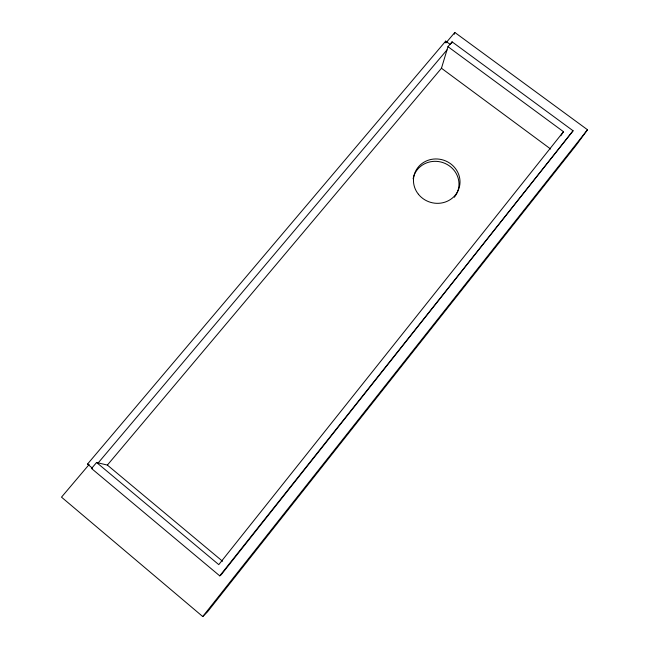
<?xml version="1.0" encoding="UTF-8"?>
<svg xmlns="http://www.w3.org/2000/svg" width="649" height="649" viewBox="0 0 649 649"><rect width="100%" height="100%" fill="white"/><g stroke="black" fill="none" stroke-linecap="round" stroke-linejoin="round"><path stroke-width="0.97" d="M445.23 42.729L445.701 41.122L450.301 44.505M107.369 465.082L441.466 68.25L447.972 46.671L452.069 41.828L573.083 130.773L221.098 574.876L219.735 575.85L91.525 468.497L96.587 462.502L107.369 465.082L222.615 561.296M451.566 43.451L452.069 41.828M454.243 34.332L454.819 32.45L587.499 129.751L576.32 145.052L207.437 611.918L202.748 616.55L61.501 497.15L89.173 464.457L87.51 464.084L445.701 41.122M560.752 135.771L563.486 131.698L447.972 46.671M202.748 616.55L587.499 129.751M219.735 575.85L573.083 130.773M563.486 131.698L218.778 564.63L96.587 462.502M98.202 462.891L447.007 49.884M446.017 42.85L454.819 32.45M441.466 68.25L550.636 149.019M87.51 464.084L92.466 468.237M413.105 178.832A23.226 21.944 17.2 0 1 445.109 163.451A23.226 21.944 17.2 0 1 454.332 197.223M418.402 194.238A23.388 22.074 17.2 0 0 458.324 190.116A23.388 22.074 17.2 0 0 433.5 159.078A23.388 22.074 17.2 0 0 418.402 194.238"/></g></svg>
